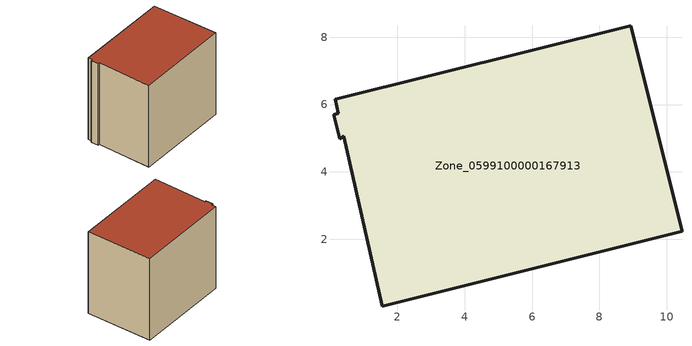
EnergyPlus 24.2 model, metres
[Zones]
Zone_0599100000167913
 floor ground (C_G): 8.92,8.34 10.45,2.24 1.55,0.01 0.4,5.05 0.28,4.98 0.1,5.7 0.24,5.75 0.15,6.15 z0
 wall outside (C_F): 0.1,5.7 0.28,4.98 0.4,5.05 1.55,0.01 10.45,2.24 8.92,8.34 0.15,6.15 0.24,5.75 0.1,5.7 z0:8.21
 roof outside (C_R): 8.92,8.34 0.15,6.15 0.24,5.75 0.1,5.7 0.28,4.98 0.4,5.05 1.55,0.01 10.45,2.24 z8.21
[BUILDING]
Pand.0599100000167913: North Axis=0; Terrain=City; Loads Convergence Tolerance Value=0.04; Temperature Convergence Tolerance Value=0.4; Solar Distribution=FullExterior; Maximum Number of Warmup Days=25; Minimum Number of Warmup Days=1
[Site:Location]
Rotterdam.The.Hague.AP_ZH_NLD Design_Conditions: Latitude=51.96; Longitude=4.45; Time Zone=1; Elevation=-4.5
[SITE:GROUNDTEMPERATURE:BUILDINGSURFACE]
18, 18, 18, 18, 18, 18, 18, 18, 18, 18, 18, 18
[MATERIAL] Thermal Absorptance=0.9; Solar Absorptance=0.7; Visible Absorptance=0.7
Name | Roughness | Thickness | Conductivity | Density | Specific Heat
G.TC.1946-1964 | MediumSmooth | 0.15 | 1 | 540 | 1210
F.TC.1946-1964 | Rough | 0.3 | 0.857143 | 1920 | 840
R.TC.1946-1964 | MediumRough | 0.2 | 0.235294 | 1500 | 1000
[CONSTRUCTION]
C_G: G.TC.1946-1964
C_F: F.TC.1946-1964
C_R: R.TC.1946-1964
[ZONE]
Zone_0599100000167913: Type=1; Multiplier=1; Ceiling Height=Autocalculate; Volume=Autocalculate; Floor Area=autocalculate; Part of Total Floor Area=Yes
[ZONEINFILTRATION:DESIGNFLOWRATE]
Infil_Zone_0599100000167913: Zone or ZoneList or Space or SpaceList=Zone_0599100000167913; Schedule=AlwaysOn; Design Flow Rate Calculation Method=Flow/Area; Flow Rate per Floor Area=0.003; Constant Term Coefficient=1; Temperature Term Coefficient=0; Velocity Term Coefficient=0; Velocity Squared Term Coefficient=0
[HVACTEMPLATE:ZONE:IDEALLOADSAIRSYSTEM]
Zone_0599100000167913: Maximum Heating Supply Air Temperature=50; Minimum Cooling Supply Air Temperature=13; Maximum Heating Supply Air Humidity Ratio=0.0156; Minimum Cooling Supply Air Humidity Ratio=0.0077; Heating Limit=NoLimit; Cooling Limit=NoLimit; Dehumidification Control Type=ConstantSensibleHeatRatio; Cooling Sensible Heat Ratio=0.7; Dehumidification Setpoint=60; Humidification Control Type=None; Humidification Setpoint=30; Outdoor Air Method=None; Outdoor Air Flow Rate per Person=0.00944; Outdoor Air Flow Rate per Zone Floor Area=0; Outdoor Air Flow Rate per Zone=0; Demand Controlled Ventilation Type=None; Outdoor Air Economizer Type=NoEconomizer; Heat Recovery Type=None; Sensible Heat Recovery Effectiveness=0.7; Latent Heat Recovery Effectiveness=0.65
[ZONECONTROL:THERMOSTAT]
ThermostatControl_Zone_0599100000167913: Zone or ZoneList=Zone_0599100000167913; Control Type Schedule=DualSetpointControlType; Control 1=Thermostat_Zone_0599100000167913; Temperature Difference Between Cutout And Setpoint=0
[THERMOSTATSETPOINT:DUALSETPOINT]
Thermostat_Zone_0599100000167913: Heating Setpoint Temperature Schedule=HeatingSetpoint_Zone_0599100000167913; Cooling Setpoint Temperature Schedule=CoolingSetpoint_Zone_0599100000167913
[SCHEDULE:COMPACT]
HeatingSetpoint_Zone_0599100000167913: Through: 12/31, For: AllDays, Until: 24:00, 21
CoolingSetpoint_Zone_0599100000167913: Through: 12/31, For: AllDays, Until: 24:00, 24
DualSetpointControlType: Through: 12/31, For: AllDays, Until: 24:00, 4
AlwaysOn: Through: 12/31, For: AllDays, Until: 24:00, 1
